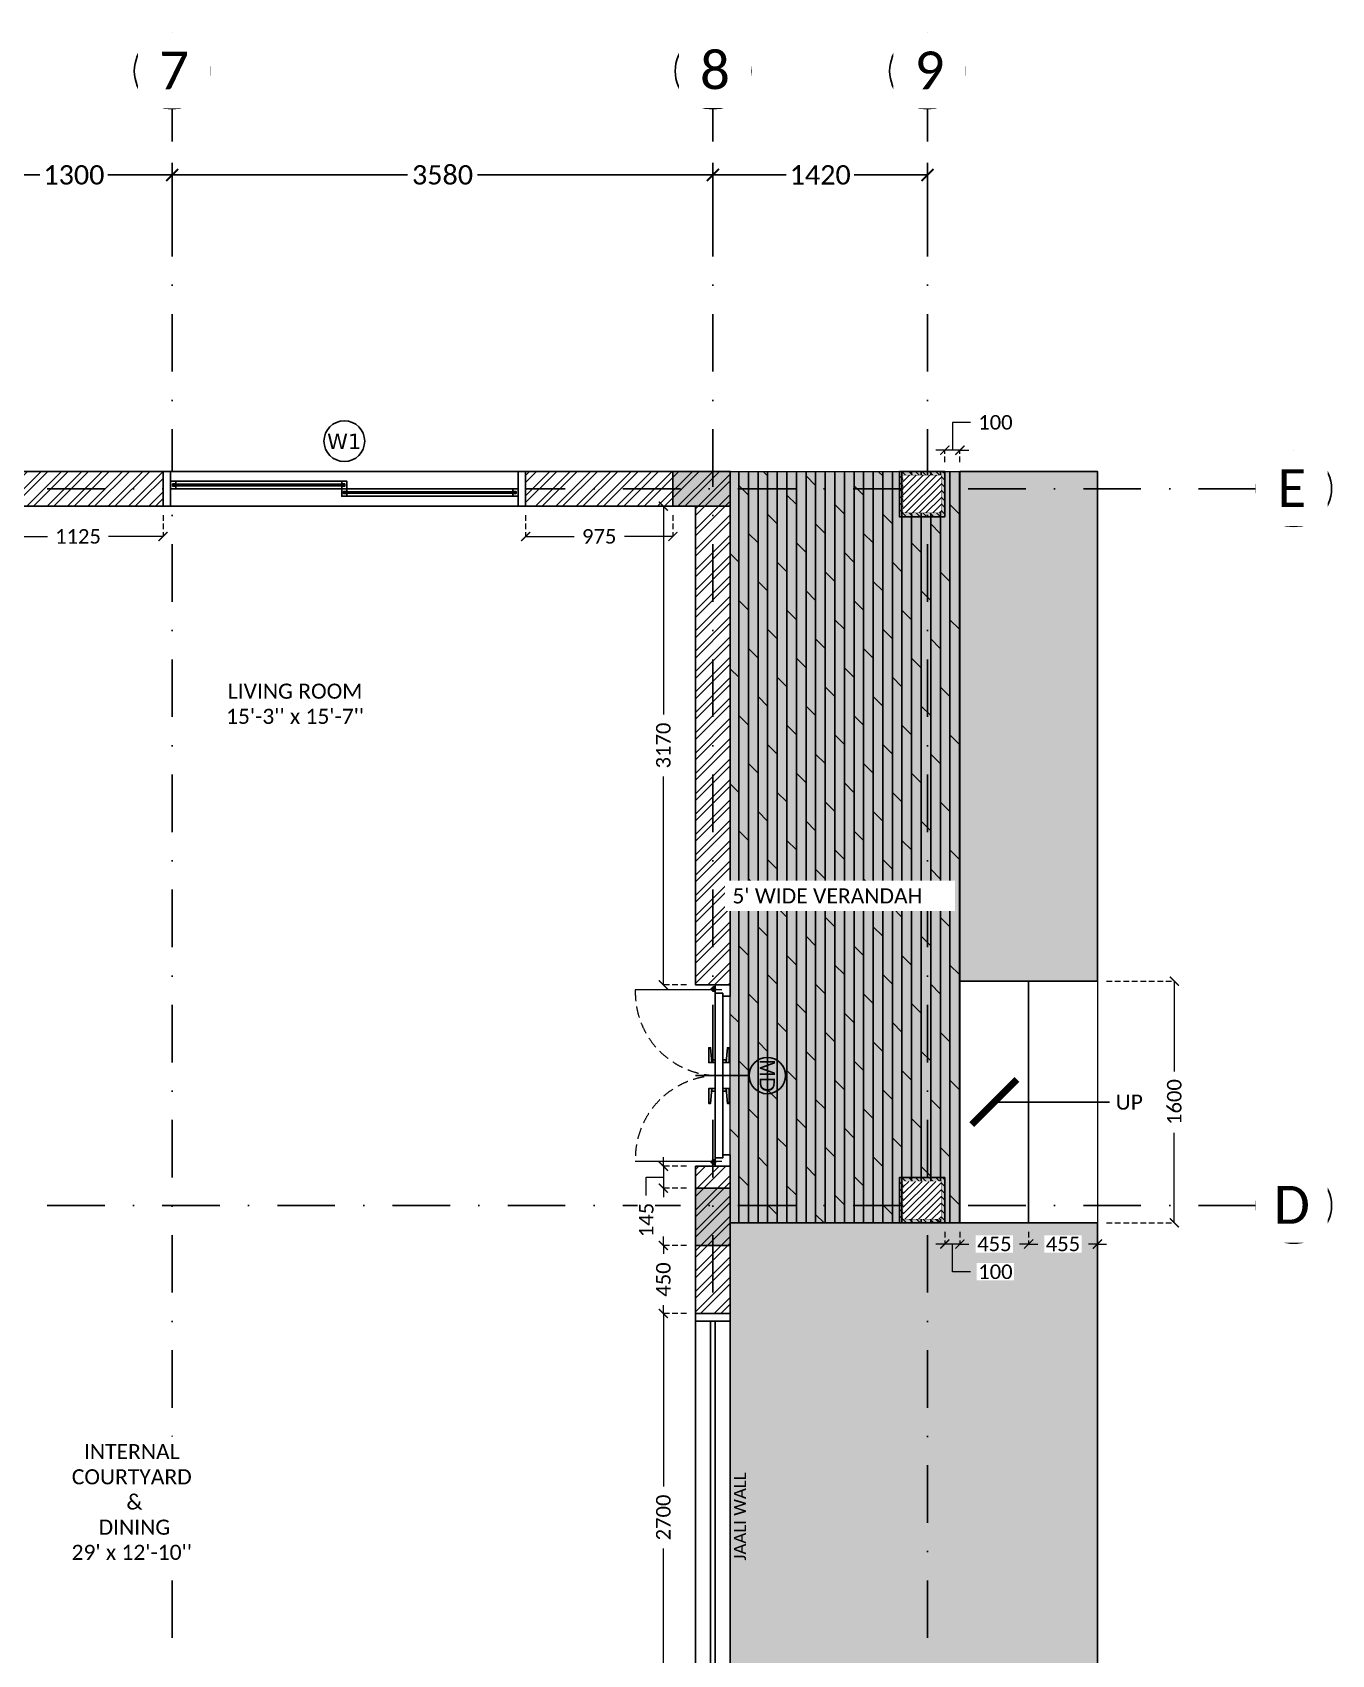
# Model space of a CAD drawing. Header units: millimetres. Extents: x -15000 to 28550, y -17045 to 28620.
# Drawn here: x 7501 to 16100, y 5787 to 16525 of the extents above; entities that cross this region are included whole.
import ezdxf
from ezdxf.enums import TextEntityAlignment as Align

# ---------------------------------------------------------------- set-up
doc = ezdxf.new("R2010")
doc.units = ezdxf.units.MM
doc.header["$LTSCALE"] = 150
for name, pattern in [('3BHK-W(SB)$0$HIDDEN', [0.375, 0.25, -0.125]), ('DASHDOTX2', [50.8, 25.4, -12.7, 0, -12.7]), ('DASHED', [0.75, 0.5, -0.25])]:
    doc.linetypes.add(name, pattern=pattern)
for name, color, linetype in [('ad-Arrow', 32, 'Continuous'), ('ad-Column', 3, 'Continuous'), ('ad-Column Hatch', 125, 'Continuous'), ('ad-Door', 11, 'Continuous'), ('ad-Elevation 10', 8, 'Continuous'), ('ad-Grid', 8, 'DASHDOTX2'), ('ad-MS Columns', 1, 'Continuous'), ('ad-RCC', 3, 'Continuous'), ('ad-RCC Hatch', 125, 'Continuous'), ('ad-Text main', 7, 'Continuous'), ('ad-Text Main_Door&window Label', 7, 'Continuous'), ('ad-Wall', 240, 'Continuous'), ('ad-Wall hatch', 8, 'Continuous')]:
    doc.layers.add(name, color=color, linetype=linetype)
doc.layers.add('ad-Dimension', color=5, linetype='Continuous', lineweight=0, true_color=0x0000ff)
doc.layers.add('ad-Glass Sectionline', color=140, linetype='Continuous', true_color=0x00bfff)
doc.layers.add('ad-Verandah', color=7, linetype='Continuous', true_color=0xa57c52)
doc.styles.add('6 U T S R N_Corridor-Basement$0$Standard', font='arial.ttf')
doc.styles.add('6 U T S R N_Typical Floor Plan$0$3BHK-E(NB)$0$grid_text', font='verdana.ttf', dxfattribs={"width": 0.9})
doc.styles.add('New Text Style', font='arial.ttf', dxfattribs={"height": 100})
doc.styles.get("Standard").update_dxf_attribs({"font": 'calibril.ttf'})
doc.dimstyles.new('$ZCDB_AUDIT_GENERATED_5D79', dxfattribs={"dimscale": 50, "dimtxt": 2.4, "dimasz": 1, "dimexe": 5, "dimexo": 100, "dimgap": 1, "dimtad": 0, "dimdec": 0, "dimdsep": 46, "dimtxsty": 'Standard', "dimblk": 'ARCHTICK', "dimcen": 0.025, "dimse1": 1, "dimse2": 1, "dimclrd": 256, "dimclre": 256, "dimclrt": 256, "dimazin": 2, "dimtfac": 1, "dimtdec": 0, "dimtix": 1, "dimtmove": 2, "dimatfit": 3, "dimldrblk": 'ARCHTICK', "dimfxl": 1, "dimtolj": 1, "dimtzin": 0, "dimarcsym": 0})
doc.dimstyles.new('A-75-DIM-INT (Framing)', dxfattribs={"dimscale": 100, "dimtxt": 0.8, "dimasz": 0.5, "dimexe": 0, "dimexo": 0.5, "dimgap": 0.5, "dimtad": 0, "dimdec": 0, "dimdsep": 46, "dimtxsty": 'Standard', "dimblk": 'ARCHTICK', "dimcen": 0.025, "dimclrd": 256, "dimclre": 256, "dimclrt": 256, "dimazin": 2, "dimtfac": 1, "dimtdec": 0, "dimtmove": 1, "dimatfit": 0, "dimldrblk": 'ARCHTICK', "dimfxl": 1, "dimtfill": 1, "dimtolj": 1, "dimtzin": 0, "dimarcsym": 0})

# ---------------------------------------------------------------- blocks, each defined once
blk = doc.blocks.new('_ArchTick')
at = {"color": 0, "linetype": 'ByBlock', "const_width": 0.15}
blk.add_lwpolyline([(-0.5, -0.5), (0.5, 0.5)], dxfattribs=at)
blk = doc.blocks.new('*D116')
at = {"layer": 'ad-Dimension', "lineweight": -2}
for p, q in [((7125, 15282), (7125, 15662)), ((7125, 15582), (7550, 15582)), ((8425, 15582), (8000, 15582)), ((8425, 15282), (8425, 15662))]:
    blk.add_line(p, q, dxfattribs=at)
at = {"layer": 'Defpoints', "color": 0}
for p in [(8425, 15582), (7125, 15202), (8425, 15202)]:
    blk.add_point(p, dxfattribs=at)
at = {"layer": 'ad-Dimension', "lineweight": -2, "xscale": 80, "yscale": 80, "zscale": 80, "rotation": 180}
blk.add_blockref('_ArchTick', (7125, 15582), dxfattribs=at)
at = {"layer": 'ad-Dimension', "lineweight": -2, "xscale": 80, "yscale": 80, "zscale": 80}
blk.add_blockref('_ArchTick', (8425, 15582), dxfattribs=at)
at = {"layer": 'ad-Dimension', "insert": (7775, 15582), "char_height": 128, "attachment_point": 5, "bg_fill": 3, "box_fill_scale": 1.1, "bg_fill_color": 257, "bg_fill_transparency": 0}
blk.add_mtext('\\A1;1300', dxfattribs=at)
blk = doc.blocks.new('*D117')
at = {"layer": 'ad-Dimension', "lineweight": -2}
for p, q in [((8425, 15282), (8425, 15662)), ((8425, 15582), (9984, 15582)), ((12005, 15582), (10446, 15582)), ((12005, 15282), (12005, 15662))]:
    blk.add_line(p, q, dxfattribs=at)
at = {"layer": 'Defpoints', "color": 0}
for p in [(12005, 15582), (8425, 15202), (12005, 15202)]:
    blk.add_point(p, dxfattribs=at)
at = {"layer": 'ad-Dimension', "lineweight": -2, "xscale": 80, "yscale": 80, "zscale": 80, "rotation": 180}
blk.add_blockref('_ArchTick', (8425, 15582), dxfattribs=at)
at = {"layer": 'ad-Dimension', "lineweight": -2, "xscale": 80, "yscale": 80, "zscale": 80}
blk.add_blockref('_ArchTick', (12005, 15582), dxfattribs=at)
at = {"layer": 'ad-Dimension', "insert": (10215, 15582), "char_height": 128, "attachment_point": 5, "bg_fill": 3, "box_fill_scale": 1.1, "bg_fill_color": 257, "bg_fill_transparency": 0}
blk.add_mtext('\\A1;3580', dxfattribs=at)
blk = doc.blocks.new('*D118')
at = {"layer": 'ad-Dimension', "lineweight": -2}
for p, q in [((12005, 15282), (12005, 15662)), ((12005, 15582), (12490, 15582)), ((13425, 15582), (12940, 15582)), ((13425, 15282), (13425, 15662))]:
    blk.add_line(p, q, dxfattribs=at)
at = {"layer": 'Defpoints', "color": 0}
for p in [(13425, 15582), (12005, 15202), (13425, 15202)]:
    blk.add_point(p, dxfattribs=at)
at = {"layer": 'ad-Dimension', "lineweight": -2, "xscale": 80, "yscale": 80, "zscale": 80, "rotation": 180}
blk.add_blockref('_ArchTick', (12005, 15582), dxfattribs=at)
at = {"layer": 'ad-Dimension', "lineweight": -2, "xscale": 80, "yscale": 80, "zscale": 80}
blk.add_blockref('_ArchTick', (13425, 15582), dxfattribs=at)
at = {"layer": 'ad-Dimension', "insert": (12715, 15582), "char_height": 128, "attachment_point": 5, "bg_fill": 3, "box_fill_scale": 1.1, "bg_fill_color": 257, "bg_fill_transparency": 0}
blk.add_mtext('\\A1;1420', dxfattribs=at)
blk = doc.blocks.new('A$C42b14ea2')
at = {"layer": 'ad-RCC Hatch', "transparency": 33554687}
h = blk.add_hatch(dxfattribs=at)
h.set_pattern_fill('ANSI31', color=256, scale=10)
h.set_pattern_definition([(45, (13250, 8645), (-22.45064, 22.45064), [])])
h.paths.add_polyline_path([(0, 0), (300, 0), (300, 300), (0, 300)])
at = {"layer": 'ad-RCC'}
blk.add_lwpolyline([(0, 0), (300, 0), (300, 300), (0, 300)], close=True, dxfattribs=at)
blk = doc.blocks.new('zw$6AA0')
at = {"layer": 'ad-Column Hatch', "transparency": 33554687}
h = blk.add_hatch(color=256, dxfattribs=at)
h.dxf.hatch_style = 1
h.paths.add_polyline_path([(0, -230), (380, -230), (380, 0), (0, 0)])
at = {"layer": 'ad-Column'}
blk.add_lwpolyline([(0, -230), (380, -230), (380, 0), (0, 0)], close=True, dxfattribs=at)
blk = doc.blocks.new('1625E_Columns')
at = {"layer": 'ad-Column', "xscale": -1}
for p, rotation in [((12120, 13620), 359.9999999999997), ((11890, 8875), 90)]:
    blk.add_blockref('zw$6AA0', p, dxfattribs=dict(at, rotation=rotation))
at = {"layer": 'ad-RCC', "xscale": -1, "rotation": 180}
blk.add_blockref('A$C42b14ea2', (13240, 13620), dxfattribs=at)
at = {"layer": 'ad-RCC', "xscale": -1}
blk.add_blockref('A$C42b14ea2', (13540, 8645), dxfattribs=at)
blk = doc.blocks.new('zw$B0BD')
blk.add_wipeout([(0, 0), (250, 0), (250, -250), (0, -250)])
at = {"layer": 'ad-MS Columns'}
h = blk.add_hatch(dxfattribs=at)
h.set_pattern_fill('ANSI31', color=256, scale=10)
h.set_pattern_definition([(45, (4e-12, -250), (-22.4506, 22.4506), [])])
h.paths.add_polyline_path([(0, 0), (250, 0), (250, -250), (0, -250)])
at = {"layer": 'ad-MS Columns', "const_width": 1}
blk.add_lwpolyline([(0, 0), (250, 0), (250, -250), (0, -250)], close=True, dxfattribs=at)
blk = doc.blocks.new('zw$BD87')
at = {"layer": 'ad-MS Columns'}
for p in [(1145, 13595), (1145, 8920)]:
    blk.add_blockref('zw$B0BD', p, dxfattribs=at)
blk = doc.blocks.new('zw$7F57')
at = {"layer": 'ad-Text main', "insert": (294, 7), "char_height": 80, "width": 631.6, "attachment_point": 5, "rotation": 90}
blk.add_mtext('JAALI WALL', dxfattribs=at)
blk.add_wipeout([(230, 1350), (230, -1350), (0, -1350), (0, 1350)]).dxf.layer = 'ad-Elevation 10'
at = {"layer": 'ad-Elevation 10'}
for points in [[(0, 1300), (230, 1300), (230, 1350), (0, 1350)], [(0, -1300), (0, -1350), (230, -1350), (230, -1300)]]:
    blk.add_lwpolyline(points, close=True, dxfattribs=at)
for points in [[(0, -1350), (0, 1350)], [(100, 1300), (100, -1300)], [(130, 1300), (130, -1300)], [(230, -1350), (230, 1350)]]:
    blk.add_lwpolyline(points, dxfattribs=at)
blk = doc.blocks.new('$ZCDB_AUDIT_GENERATED_C77D')
blk.add_wipeout([(0, 230), (2400, 230), (2400, 0), (0, 0)]).dxf.layer = 'ad-Elevation 10'
at = {"layer": 'ad-Elevation 10'}
for points in [[(2400, 230), (0, 230)], [(2400, 0), (0, 0)]]:
    blk.add_lwpolyline(points, dxfattribs=at)
for points in [[(50, 0), (50, 230), (0, 230), (0, 0)], [(2350, 0), (2400, 0), (2400, 230), (2350, 230)], [(85, 83), (85, 65), (50, 65), (50, 115), (85, 115), (85, 97), (63, 97), (63, 83)], [(1217.5, 133), (1217.5, 115), (1182.5, 115), (1182.5, 165), (1217.5, 165), (1217.5, 147), (1195.5, 147), (1195.5, 133)], [(1182.5, 83), (1182.5, 65), (1217.5, 65), (1217.5, 115), (1182.5, 115), (1182.5, 97), (1204.5, 97), (1204.5, 83)], [(2315, 133), (2315, 115), (2350, 115), (2350, 165), (2315, 165), (2315, 147), (2337, 147), (2337, 133)]]:
    blk.add_lwpolyline(points, close=True, dxfattribs=at)
at = {"layer": 'ad-Glass Sectionline'}
for points in [[(1182.5, 115), (85, 115)], [(1217.5, 165), (2315, 165)], [(1217.5, 115), (2315, 115)], [(1182.5, 65), (85, 65)]]:
    blk.add_lwpolyline(points, dxfattribs=at)
for points in [[(1200, 145), (2335, 145), (2335, 135), (1200, 135)], [(1200, 95), (65, 95), (65, 85), (1200, 85)]]:
    blk.add_lwpolyline(points, close=True, dxfattribs=at)
blk = doc.blocks.new('*U61')
blk.add_blockref('$ZCDB_AUDIT_GENERATED_C77D', (0, 0))
blk = doc.blocks.new('*U74')
for p, q in [((28, -131), (28, -94)), ((496, -27), (496, -50)), ((496, -123), (496, -100)), ((704, -27), (704, -50)), ((704, -123), (704, -100)), ((1172, -131), (1172, -94)), ((9, -112), (46, -112)), ((1191, -112), (1154, -112))]:
    blk.add_line(p, q)
at = {"color": 8, "lineweight": 0}
for p, q in [((32, -57), (32, -629)), ((1168, -57), (1168, -629))]:
    blk.add_line(p, q, dxfattribs=at)
for points in [[(55, -100), (0, -100), (0, 0), (75, 0), (75, -50), (55, -50)], [(1145, -100), (1200, -100), (1200, 0), (1125, 0), (1125, -50), (1145, -50)], [(55, -100), (600, -100), (600, -50), (55, -50)], [(1145, -100), (600, -100), (600, -50), (1145, -50)]]:
    blk.add_lwpolyline(points, close=True)
for points in [[(514, -50), (514, -7), (416, -7), (416, -19), (514, -28)], [(514, -100), (514, -143), (416, -143), (416, -131), (514, -122)], [(686, -50), (686, -7), (784, -7), (784, -19), (686, -28)], [(686, -100), (686, -143), (784, -143), (784, -131), (686, -122)]]:
    blk.add_lwpolyline(points)
for centre in [(28, -112), (1172, -112)]:
    blk.add_circle(centre, 12.3)
at = {"color": 8, "linetype": 'DASHED', "lineweight": 0}
for centre, start, end in [((49, -78), 268.1881, 1.8119), ((1151, -78), 178.1881, 271.8119)]:
    blk.add_arc(centre, 551, start, end, dxfattribs=at)
at = {"layer": 'ad-Text Main_Door&window Label'}
blk.add_line((600, 125), (600, -230), dxfattribs=at)
blk.add_circle((600, 245), 120, dxfattribs=at)
at = {"layer": 'ad-Text Main_Door&window Label', "style": 'New Text Style'}
blk.add_attdef('D1', text='', height=100, dxfattribs=at).set_placement((600, 245), align=Align.MIDDLE_CENTER)
blk = doc.blocks.new('zw$42B5')
at = {"layer": 'ad-Wall hatch', "transparency": 33554610}
h = blk.add_hatch(dxfattribs=at)
h.set_pattern_fill('ANSI32', color=256, scale=10)
h.paths.add_polyline_path([(8310, 4745), (8540, 4745), (8540, 230), (9240, 230), (9240, 0), (0, 0), (0, 4745), (2830, 4745), (2830, 8645), (0, 8645), (0, 13620), (12120, 13620), (12120, 10220), (11890, 10220), (11890, 13390), (7240, 13390), (7240, 8645), (7010, 8645), (7010, 13390), (230, 13390), (230, 8875), (3345, 8875), (3345, 8645), (3060, 8645), (3060, 4745), (3345, 4745), (3345, 4515), (230, 4515), (230, 230), (8310, 230)])
h = blk.add_hatch(dxfattribs=at)
h.set_pattern_fill('ANSI32', color=256, scale=10)
h.set_pattern_definition([(45, (411299.33, 102900.03), (-67.35192, 67.35192), []), (45, (411344.235, 102900.03), (-67.35192, 67.35192), [])])
h.paths.add_polyline_path([(12120, 0), (12120, 9020), (11890, 9020), (11890, 230), (10090, 230), (10090, 0)])
at = {"layer": 'ad-Door', "ltscale": 5, "rotation": 270}
blk.add_blockref('*U74', (12120, 10220), dxfattribs=at).add_auto_attribs({'D1': 'MD'})
at = {"xscale": -1}
blk.add_blockref('*U61', (10765, 13390), dxfattribs=at)
blk.add_blockref('zw$7F57', (11890, 6695))
at = {"layer": 'ad-Wall'}
blk.add_lwpolyline([(2830, 4745), (2830, 8645), (0, 8645), (0, 13620), (12120, 13620), (12120, 10220), (11890, 10220), (11890, 13390), (7240, 13390), (7240, 8645), (7010, 8645), (7010, 13390), (230, 13390), (230, 8875), (3345, 8875), (3345, 8645), (3060, 8645), (3060, 4745)], dxfattribs=at)
blk.add_lwpolyline([(12120, 0), (12120, 9020), (11890, 9020), (11890, 230), (10090, 230), (10090, 0)], close=True, dxfattribs=at)
blk = doc.blocks.new('6 U T S R N_Typical Floor Plan$0$ad_Window Tag')
blk.add_circle((0, 0), 150)
at = {"style": '6 U T S R N_Typical Floor Plan$0$3BHK-E(NB)$0$grid_text', "width": 0.9}
blk.add_attdef('D1', text='', height=125, dxfattribs=at).set_placement((0, 0), align=Align.MIDDLE_CENTER)
blk = doc.blocks.new('zw$3849')
at = {"layer": 'ad-Text Main_Door&window Label'}
ref = blk.add_blockref('6 U T S R N_Typical Floor Plan$0$ad_Window Tag', (9565, 13820), dxfattribs=dict(at, xscale=-0.9, yscale=0.9, zscale=0.9))
ref.add_attrib('D1', 'W1', dxfattribs={"height": 101.2, "rotation": 1800, "style": '6 U T S R N_Typical Floor Plan$0$3BHK-E(NB)$0$grid_text'}).set_placement((9564, 13818), align=Align.MIDDLE_CENTER)
at = {"layer": 'ad-Text main', "char_height": 100, "attachment_point": 5, "bg_fill": 2}
for s, insert, width in [("LIVING ROOM\\P15'-3'' x 15'-7''", (9239, 12081), 1424.19), ("\\pxqj;5' WIDE VERANDAH", (12846, 10809), 1424.19), ("INTERNAL ^JCOURTYARD^J &^J DINING\\P29' x 12'-10''", (8158, 6797), 968.49)]:
    blk.add_mtext(s, dxfattribs=dict(at, insert=insert, width=width))
blk = doc.blocks.new('*D210')
at = {"layer": 'ad-Dimension', "lineweight": -2}
for p, q in [((11677, -4600), (11677, -4540)), ((11677, -4600), (11677, -4745)), ((11564, -4793), (11564, -4673)), ((11564, -4673), (11677, -4673)), ((11677, -4745), (11677, -4805))]:
    blk.add_line(p, q, dxfattribs=at)
at = {"layer": 'ad-Dimension', "linetype": '3BHK-W(SB)$0$HIDDEN', "lineweight": -2}
for p, q in [((11830, -4600), (11677, -4600)), ((11830, -4745), (11677, -4745))]:
    blk.add_line(p, q, dxfattribs=at)
at = {"layer": 'Defpoints', "color": 0}
for p in [(11890, -4600), (11677, -4745), (11890, -4745)]:
    blk.add_point(p, dxfattribs=at)
at = {"layer": 'ad-Dimension', "lineweight": -2, "xscale": 60, "yscale": 60, "zscale": 60}
for p, rotation in [((11677, -4600), 270), ((11677, -4745), 90)]:
    blk.add_blockref('_ArchTick', p, dxfattribs=dict(at, rotation=rotation))
at = {"layer": 'ad-Dimension', "insert": (11564, -4956), "char_height": 96, "attachment_point": 5, "rotation": 90, "bg_fill": 3, "box_fill_scale": 1.1, "bg_fill_color": 257, "bg_fill_transparency": 0}
blk.add_mtext('\\A1;145', dxfattribs=at)
blk = doc.blocks.new('*D211')
at = {"layer": 'ad-Dimension', "linetype": '3BHK-W(SB)$0$HIDDEN', "lineweight": -2}
for p, q in [((11830, -230), (11677, -230)), ((11830, -3400), (11677, -3400))]:
    blk.add_line(p, q, dxfattribs=at)
at = {"layer": 'ad-Dimension', "lineweight": -2}
for p, q in [((11677, -230), (11677, -1609)), ((11677, -3400), (11677, -2021))]:
    blk.add_line(p, q, dxfattribs=at)
at = {"layer": 'Defpoints', "color": 0}
for p in [(11677, -230), (11890, -230), (11890, -3400)]:
    blk.add_point(p, dxfattribs=at)
at = {"layer": 'ad-Dimension', "lineweight": -2, "xscale": 60, "yscale": 60, "zscale": 60}
for p, rotation in [((11677, -230), 90), ((11677, -3400), 270)]:
    blk.add_blockref('_ArchTick', p, dxfattribs=dict(at, rotation=rotation))
at = {"layer": 'ad-Dimension', "insert": (11677, -1815), "char_height": 96, "attachment_point": 5, "rotation": 90, "bg_fill": 3, "box_fill_scale": 1.1, "bg_fill_color": 257, "bg_fill_transparency": 0}
blk.add_mtext('\\A1;3170', dxfattribs=at)
blk = doc.blocks.new('*D214')
at = {"layer": 'ad-Dimension', "linetype": '3BHK-W(SB)$0$HIDDEN', "lineweight": -2}
for p, q in [((7240, -290), (7240, -431)), ((8365, -290), (8365, -431))]:
    blk.add_line(p, q, dxfattribs=at)
at = {"layer": 'ad-Dimension', "lineweight": -2}
for p, q in [((7240, -431), (7601, -431)), ((8365, -431), (8004, -431))]:
    blk.add_line(p, q, dxfattribs=at)
at = {"layer": 'Defpoints', "color": 0}
for p in [(7240, -230), (8365, -230), (8365, -431)]:
    blk.add_point(p, dxfattribs=at)
at = {"layer": 'ad-Dimension', "lineweight": -2, "xscale": 60, "yscale": 60, "zscale": 60, "rotation": 180}
blk.add_blockref('_ArchTick', (7240, -431), dxfattribs=at)
at = {"layer": 'ad-Dimension', "lineweight": -2, "xscale": 60, "yscale": 60, "zscale": 60}
blk.add_blockref('_ArchTick', (8365, -431), dxfattribs=at)
at = {"layer": 'ad-Dimension', "insert": (7802, -431), "char_height": 96, "attachment_point": 5, "bg_fill": 3, "box_fill_scale": 1.1, "bg_fill_color": 257, "bg_fill_transparency": 0}
blk.add_mtext('\\A1;1125', dxfattribs=at)
blk = doc.blocks.new('*D215')
at = {"layer": 'ad-Dimension', "linetype": '3BHK-W(SB)$0$HIDDEN', "lineweight": -2}
for p, q in [((10765, -290), (10765, -431)), ((11740, -290), (11740, -431))]:
    blk.add_line(p, q, dxfattribs=at)
at = {"layer": 'ad-Dimension', "lineweight": -2}
for p, q in [((10765, -431), (11086, -431)), ((11740, -431), (11419, -431))]:
    blk.add_line(p, q, dxfattribs=at)
at = {"layer": 'Defpoints', "color": 0}
for p in [(10765, -230), (11740, -230), (10765, -431)]:
    blk.add_point(p, dxfattribs=at)
at = {"layer": 'ad-Dimension', "lineweight": -2, "xscale": 60, "yscale": 60, "zscale": 60, "rotation": 180}
blk.add_blockref('_ArchTick', (10765, -431), dxfattribs=at)
at = {"layer": 'ad-Dimension', "lineweight": -2, "xscale": 60, "yscale": 60, "zscale": 60}
blk.add_blockref('_ArchTick', (11740, -431), dxfattribs=at)
at = {"layer": 'ad-Dimension', "insert": (11252, -431), "char_height": 96, "attachment_point": 5, "bg_fill": 3, "box_fill_scale": 1.1, "bg_fill_color": 257, "bg_fill_transparency": 0}
blk.add_mtext('\\A1;975', dxfattribs=at)
blk = doc.blocks.new('*D216')
at = {"layer": 'ad-Dimension', "lineweight": -2}
for p, q in [((11677, -5125), (11677, -5065)), ((11677, -5125), (11677, -5180)), ((11677, -5575), (11677, -5520)), ((11677, -5575), (11677, -5635))]:
    blk.add_line(p, q, dxfattribs=at)
at = {"layer": 'ad-Dimension', "linetype": '3BHK-W(SB)$0$HIDDEN', "lineweight": -2}
for p, q in [((11830, -5125), (11677, -5125)), ((11830, -5575), (11677, -5575))]:
    blk.add_line(p, q, dxfattribs=at)
at = {"layer": 'Defpoints', "color": 0}
for p in [(11890, -5125), (11677, -5575), (11890, -5575)]:
    blk.add_point(p, dxfattribs=at)
at = {"layer": 'ad-Dimension', "lineweight": -2, "xscale": 60, "yscale": 60, "zscale": 60}
for p, rotation in [((11677, -5125), 270), ((11677, -5575), 90)]:
    blk.add_blockref('_ArchTick', p, dxfattribs=dict(at, rotation=rotation))
at = {"layer": 'ad-Dimension', "insert": (11677, -5350), "char_height": 96, "attachment_point": 5, "rotation": 90, "bg_fill": 3, "box_fill_scale": 1.1, "bg_fill_color": 257, "bg_fill_transparency": 0}
blk.add_mtext('\\A1;450', dxfattribs=at)
blk = doc.blocks.new('*D217')
at = {"layer": 'ad-Dimension', "linetype": '3BHK-W(SB)$0$HIDDEN', "lineweight": -2}
for p, q in [((11830, -5575), (11677, -5575)), ((11830, -8275), (11677, -8275))]:
    blk.add_line(p, q, dxfattribs=at)
at = {"layer": 'ad-Dimension', "lineweight": -2}
for p, q in [((11677, -5575), (11677, -6719)), ((11677, -8275), (11677, -7131))]:
    blk.add_line(p, q, dxfattribs=at)
at = {"layer": 'Defpoints', "color": 0}
for p in [(11890, -5575), (11677, -8275), (11890, -8275)]:
    blk.add_point(p, dxfattribs=at)
at = {"layer": 'ad-Dimension', "lineweight": -2, "xscale": 60, "yscale": 60, "zscale": 60}
for p, rotation in [((11677, -5575), 90), ((11677, -8275), 270)]:
    blk.add_blockref('_ArchTick', p, dxfattribs=dict(at, rotation=rotation))
at = {"layer": 'ad-Dimension', "insert": (11677, -6925), "char_height": 96, "attachment_point": 5, "rotation": 90, "bg_fill": 3, "box_fill_scale": 1.1, "bg_fill_color": 257, "bg_fill_transparency": 0}
blk.add_mtext('\\A1;2700', dxfattribs=at)
blk = doc.blocks.new('*D249')
at = {"layer": 'ad-Dimension', "lineweight": -2}
for p, q in [((13710, 324), (13590, 324)), ((13590, 324), (13590, 140)), ((13540, 140), (13480, 140)), ((13640, 140), (13540, 140)), ((13640, 140), (13700, 140))]:
    blk.add_line(p, q, dxfattribs=at)
at = {"layer": 'ad-Dimension', "linetype": '3BHK-W(SB)$0$HIDDEN', "lineweight": -2}
for p, q in [((13540, 60), (13540, 140)), ((13640, 60), (13640, 140))]:
    blk.add_line(p, q, dxfattribs=at)
at = {"layer": 'Defpoints', "color": 0}
for p in [(13540, 140), (13540, 0), (13640, 0)]:
    blk.add_point(p, dxfattribs=at)
at = {"layer": 'ad-Dimension', "lineweight": -2, "xscale": 60, "yscale": 60, "zscale": 60}
blk.add_blockref('_ArchTick', (13540, 140), dxfattribs=at)
at = {"layer": 'ad-Dimension', "lineweight": -2, "xscale": 60, "yscale": 60, "zscale": 60, "rotation": 180}
blk.add_blockref('_ArchTick', (13640, 140), dxfattribs=at)
at = {"layer": 'ad-Dimension', "insert": (13875, 324), "char_height": 96, "attachment_point": 5, "bg_fill": 3, "box_fill_scale": 1.1, "bg_fill_color": 257, "bg_fill_transparency": 0}
blk.add_mtext('\\A1;100', dxfattribs=at)
blk = doc.blocks.new('*D250')
at = {"layer": 'ad-Dimension', "linetype": '3BHK-W(SB)$0$HIDDEN', "lineweight": -2}
for p, q in [((13640, -5035), (13640, -5115)), ((14095, -5035), (14095, -5115))]:
    blk.add_line(p, q, dxfattribs=at)
at = {"layer": 'ad-Dimension', "lineweight": -2}
for p, q in [((13640, -5115), (13580, -5115)), ((13640, -5115), (13700, -5115)), ((14095, -5115), (14036, -5115)), ((14095, -5115), (14155, -5115))]:
    blk.add_line(p, q, dxfattribs=at)
at = {"layer": 'Defpoints', "color": 0}
for p in [(13640, -4975), (14095, -4975), (14095, -5115)]:
    blk.add_point(p, dxfattribs=at)
at = {"layer": 'ad-Dimension', "lineweight": -2, "xscale": 60, "yscale": 60, "zscale": 60}
blk.add_blockref('_ArchTick', (13640, -5115), dxfattribs=at)
at = {"layer": 'ad-Dimension', "lineweight": -2, "xscale": 60, "yscale": 60, "zscale": 60, "rotation": 180}
blk.add_blockref('_ArchTick', (14095, -5115), dxfattribs=at)
at = {"layer": 'ad-Dimension', "insert": (13868, -5115), "char_height": 96, "attachment_point": 5, "bg_fill": 3, "box_fill_scale": 1.1, "bg_fill_color": 257, "bg_fill_transparency": 0}
blk.add_mtext('\\A1;455', dxfattribs=at)
blk = doc.blocks.new('*D251')
at = {"layer": 'ad-Dimension', "linetype": '3BHK-W(SB)$0$HIDDEN', "lineweight": -2}
for p, q in [((14095, -5035), (14095, -5115)), ((14550, -5035), (14550, -5115))]:
    blk.add_line(p, q, dxfattribs=at)
at = {"layer": 'ad-Dimension', "lineweight": -2}
for p, q in [((14095, -5115), (14035, -5115)), ((14095, -5115), (14154, -5115)), ((14550, -5115), (14490, -5115)), ((14550, -5115), (14610, -5115))]:
    blk.add_line(p, q, dxfattribs=at)
at = {"layer": 'Defpoints', "color": 0}
for p in [(14095, -4975), (14550, -4975), (14550, -5115)]:
    blk.add_point(p, dxfattribs=at)
at = {"layer": 'ad-Dimension', "lineweight": -2, "xscale": 60, "yscale": 60, "zscale": 60}
blk.add_blockref('_ArchTick', (14095, -5115), dxfattribs=at)
at = {"layer": 'ad-Dimension', "lineweight": -2, "xscale": 60, "yscale": 60, "zscale": 60, "rotation": 180}
blk.add_blockref('_ArchTick', (14550, -5115), dxfattribs=at)
at = {"layer": 'ad-Dimension', "insert": (14322, -5115), "char_height": 96, "attachment_point": 5, "bg_fill": 3, "box_fill_scale": 1.1, "bg_fill_color": 257, "bg_fill_transparency": 0}
blk.add_mtext('\\A1;455', dxfattribs=at)
blk = doc.blocks.new('*D252')
at = {"layer": 'ad-Dimension', "linetype": '3BHK-W(SB)$0$HIDDEN', "lineweight": -2}
for p, q in [((14610, -3375), (15059, -3375)), ((14610, -4975), (15059, -4975))]:
    blk.add_line(p, q, dxfattribs=at)
at = {"layer": 'ad-Dimension', "lineweight": -2}
for p, q in [((15059, -3375), (15059, -3972)), ((15059, -4975), (15059, -4378))]:
    blk.add_line(p, q, dxfattribs=at)
at = {"layer": 'Defpoints', "color": 0}
for p in [(14550, -3375), (15059, -3375), (14550, -4975)]:
    blk.add_point(p, dxfattribs=at)
at = {"layer": 'ad-Dimension', "lineweight": -2, "xscale": 60, "yscale": 60, "zscale": 60}
for p, rotation in [((15059, -3375), 90), ((15059, -4975), 270)]:
    blk.add_blockref('_ArchTick', p, dxfattribs=dict(at, rotation=rotation))
at = {"layer": 'ad-Dimension', "insert": (15059, -4175), "char_height": 96, "attachment_point": 5, "rotation": 90, "bg_fill": 3, "box_fill_scale": 1.1, "bg_fill_color": 257, "bg_fill_transparency": 0}
blk.add_mtext('\\A1;1600', dxfattribs=at)
blk = doc.blocks.new('*D267')
at = {"layer": 'ad-Dimension', "linetype": '3BHK-W(SB)$0$HIDDEN', "lineweight": -2}
for p, q in [((13540, -5035), (13540, -5115)), ((13640, -5035), (13640, -5115))]:
    blk.add_line(p, q, dxfattribs=at)
at = {"layer": 'ad-Dimension', "lineweight": -2}
for p, q in [((13540, -5115), (13480, -5115)), ((13640, -5115), (13540, -5115)), ((13590, -5299), (13590, -5115)), ((13640, -5115), (13700, -5115)), ((13710, -5299), (13590, -5299))]:
    blk.add_line(p, q, dxfattribs=at)
at = {"layer": 'Defpoints', "color": 0}
for p in [(13540, -4975), (13640, -4975), (13540, -5115)]:
    blk.add_point(p, dxfattribs=at)
at = {"layer": 'ad-Dimension', "lineweight": -2, "xscale": 60, "yscale": 60, "zscale": 60}
blk.add_blockref('_ArchTick', (13540, -5115), dxfattribs=at)
at = {"layer": 'ad-Dimension', "lineweight": -2, "xscale": 60, "yscale": 60, "zscale": 60, "rotation": 180}
blk.add_blockref('_ArchTick', (13640, -5115), dxfattribs=at)
at = {"layer": 'ad-Dimension', "insert": (13875, -5299), "char_height": 96, "attachment_point": 5, "bg_fill": 3, "box_fill_scale": 1.1, "bg_fill_color": 257, "bg_fill_transparency": 0}
blk.add_mtext('\\A1;100', dxfattribs=at)
blk = doc.blocks.new('1625E_Grid')
at = {"layer": 'ad-Grid', "ltscale": 0.1}
for points in [[(8425, -4010), (8425, 16020)], [(12005, -4010), (12005, 16020)], [(13424.9, -4010), (13424.9, 16020)], [(15600, 13505), (-1800, 13505)], [(15600, 8760), (-1800, 8760)]]:
    blk.add_lwpolyline(points, dxfattribs=at)
at = {"layer": 'ad-Grid', "color": 7, "linetype": 'ByBlock'}
for centre in [(8425, 16270), (12005, 16270), (13424.9, 16270), (15850, 13505), (15850, 8760)]:
    blk.add_circle(centre, 250, dxfattribs=at)
at = {"layer": 'ad-Text main', "char_height": 250, "width": 227.385, "attachment_point": 5, "bg_fill": 2}
for s, insert in [('{\\fCalibri|b0|i0|c0|p34;7}', (8438.5, 16274)), ('{\\fCalibri|b0|i0|c0|p34;8}', (12018.5, 16274)), ('{\\fCalibri|b0|i0|c0|p34;9}', (13438.4, 16274)), ('{\\fCalibri|b0|i0|c0|p34;E}', (15836.5, 13509)), ('{\\fCalibri|b0|i0|c0|p34;D}', (15836.5, 8764))]:
    blk.add_mtext(s, dxfattribs=dict(at, insert=insert))
at = {"layer": 'ad-Dimension'}
dim = blk.add_linear_dim(base=(8425, 15582.4), p1=(7125, 15202.3), p2=(8425, 15202.3), dimstyle='A-75-DIM-INT (Framing)', override={"dimscale": 80, "dimblk": 'ArchTick', "dimclrd": 256, "dimclre": 256, "dimfxl": 10, "dimtfill": 1, "dimtfillclr": 0}, dxfattribs=at)
dim.commit()
dim.dimension.update_dxf_attribs({"geometry": '*D116', "text_midpoint": (7775, 15582.4)})
dim = blk.add_linear_dim(base=(12005, 15582.4), p1=(8425, 15202.3), p2=(12005, 15202.3), dimstyle='A-75-DIM-INT (Framing)', override={"dimscale": 80, "dimblk": 'ArchTick', "dimclrd": 256, "dimclre": 256, "dimfxl": 10, "dimtfill": 1, "dimtfillclr": 0}, dxfattribs=at)
dim.commit()
dim.dimension.update_dxf_attribs({"geometry": '*D117', "text_midpoint": (10215, 15582.4)})
dim = blk.add_linear_dim(base=(13424.9, 15582.4), p1=(12005, 15202.3), p2=(13424.9, 15202.3), dimstyle='A-75-DIM-INT (Framing)', override={"dimscale": 80, "dimblk": 'ArchTick', "dimclrd": 256, "dimclre": 256, "dimfxl": 10, "dimtfill": 1, "dimtfillclr": 0}, dxfattribs=at)
dim.commit()
dim.dimension.update_dxf_attribs({"geometry": '*D118', "text_midpoint": (12715, 15582.4)})
blk = doc.blocks.new('zw$3055')
at = {"transparency": 33554559}
h = blk.add_hatch(dxfattribs=at)
h.set_pattern_fill('GRASS', color=74, angle=180)
h.set_pattern_definition([(270, (14545, 4e-12), (17.96051, -17.96051), [4.7625, -31.15852]), (225, (14545, 4e-12), (17.96051, -17.96051), [4.7625, -20.6375]), (315, (14545, 4e-12), (17.96051, 17.96051), [4.7625, -20.6375])])
h.paths.add_polyline_path([(14550, -3375), (13640, -3375), (13640, 0), (14550, 0)])
h = blk.add_hatch(color=256, dxfattribs=at)
h.dxf.hatch_style = 1
h.set_gradient(color1=(153, 204, 0), color2=(63, 127, 0), tint=1, name='INVSPHERICAL')
h.paths.add_polyline_path([(14550, -3375), (13640, -3375), (13640, 0), (14550, 0)])
h = blk.add_hatch(color=256, dxfattribs=at)
h.dxf.hatch_style = 1
h.set_gradient(color1=(153, 204, 0), color2=(63, 127, 0), tint=1, name='INVSPHERICAL')
h.paths.add_polyline_path([(12120, -8875), (14550, -8875), (14550, -4975), (12120, -4975)])
h = blk.add_hatch(dxfattribs=at)
h.set_pattern_fill('GRASS', color=74)
h.set_pattern_definition([(90, (-1084315.541, 661200.024), (-17.96051224, 17.96051224), [4.7625, -31.1585245]), (45, (-1084315.54, 661200.024), (-17.96051224, 17.96051224), [4.7625, -20.6375]), (135, (-1084315.54, 661200.024), (-17.96051224, -17.96051224), [4.7625, -20.6375])])
h.paths.add_polyline_path([(12120, -8875), (14550, -8875), (14550, -4975), (12120, -4975)])
at = {"layer": 'ad-Verandah', "transparency": 33554559}
h = blk.add_hatch(color=256, dxfattribs=at)
h.dxf.hatch_style = 1
h.paths.add_polyline_path([(12120, 0), (13640, 0), (13640, -4975), (12120, -4975)])
at = {"layer": 'ad-Verandah', "transparency": 33554687}
h = blk.add_hatch(dxfattribs=at)
h.set_pattern_fill('DOLMIT', color=256, scale=10, angle=270)
h.set_pattern_definition([(270, (-442546.75, 133732.39), (63.5, -1e-14), []), (315, (-442546.75, 133732.4), (126.999913, 126.999913), [89.80256, -179.60512])])
h.paths.add_polyline_path([(12120, 0), (13640, 0), (13640, -4975), (12120, -4975)])
at = {"layer": 'ad-Elevation 10'}
for points in [[(14550, -3375), (13640, -3375), (13640, 0), (14550, 0)], [(12120, -8875), (14550, -8875), (14550, -4975), (12120, -4975)]]:
    blk.add_lwpolyline(points, close=True, dxfattribs=at)
at = {"layer": 'ad-Verandah', "lineweight": 9}
for points in [[(12120, 0), (13640, 0), (13640, -4975), (12120, -4975)], [(14095, -4975), (13640, -4975), (13640, -3375), (14095, -3375)], [(14550, -4975), (14095, -4975), (14095, -3375), (14550, -3375)]]:
    blk.add_lwpolyline(points, close=True, dxfattribs=at)
at = {"layer": 'ad-Text main', "insert": (14761, -4176, 0), "char_height": 100, "width": 207.6, "attachment_point": 5, "style": '6 U T S R N_Corridor-Basement$0$Standard', "bg_fill": 2}
blk.add_mtext('{\\fCalibri Light|b0|i0|c0|p34;UP}', dxfattribs=at)
at = {"layer": 'ad-Arrow'}
blk.add_leader([(13868, -4175), (14629, -4175)], dimstyle='$ZCDB_AUDIT_GENERATED_5D79', override={"dimscale": 1, "dimasz": 300, "dimgap": 50, "dimtad": 0}, dxfattribs=at)
blk = doc.blocks.new('1625_East Villa')
at = {"layer": 'ad-Verandah'}
blk.add_blockref('zw$3055', (0, 13620), dxfattribs=at)
at = {"layer": 'ad-Wall'}
blk.add_blockref('zw$42B5', (0, 0), dxfattribs=at)
at = {"layer": 'ad-Text main'}
blk.add_blockref('zw$3849', (0, 0), dxfattribs=at)
blk.add_blockref('1625E_Columns', (0, 0))
at = {"layer": 'ad-MS Columns'}
blk.add_blockref('zw$BD87', (12120, 0), dxfattribs=at)
blk = doc.blocks.new('zw$33A2')
at = {"layer": 'ad-Dimension'}
for base, p1, p2, angle, picture, middle in [((13540, 139.6), (13640, 0), (13540, 0), 180, '*D249', (13770.2, 323.7)), ((11677.5, -4745), (11890, -4600), (11890, -4745), 90, '*D210', (11564.2, -4853.1))]:
    dim = blk.add_linear_dim(base=base, p1=p1, p2=p2, angle=angle, dimstyle='A-75-DIM-INT (Framing)', override={"dimscale": 120, "dimblk": 'ArchTick', "dimfxl": 10, "dimtfill": 1, "dimtfillclr": 0}, dxfattribs=at)
    dim.commit()
    dim.dimension.update_dxf_attribs({"geometry": picture, "text_midpoint": middle, "dimtype": 128})
dim = blk.add_linear_dim(base=(11677.5, -230), p1=(11890, -3400), p2=(11890, -230), angle=90, dimstyle='A-75-DIM-INT (Framing)', override={"dimscale": 120, "dimblk": 'ArchTick', "dimfxl": 10, "dimtfill": 1, "dimtfillclr": 0}, dxfattribs=at)
dim.commit()
dim.dimension.update_dxf_attribs({"geometry": '*D211', "text_midpoint": (11677.5, -1815)})
dim = blk.add_linear_dim(base=(8365, -430.7), p1=(7240, -230), p2=(8365, -230), dimstyle='A-75-DIM-INT (Framing)', override={"dimscale": 120, "dimblk": 'ArchTick', "dimfxl": 10, "dimtfill": 1, "dimtfillclr": 0}, dxfattribs=at)
dim.commit()
dim.dimension.update_dxf_attribs({"geometry": '*D214', "text_midpoint": (7802.5, -430.7)})
dim = blk.add_linear_dim(base=(14095, -5114.6), p1=(13640, -4975), p2=(14095, -4975), dimstyle='A-75-DIM-INT (Framing)', override={"dimscale": 120, "dimblk": 'ArchTick', "dimfxl": 10, "dimtfill": 1, "dimtfillclr": 0}, dxfattribs=at)
dim.commit()
dim.dimension.update_dxf_attribs({"geometry": '*D250', "text_midpoint": (13867.5, -5114.6), "dimtype": 128})
dim = blk.add_linear_dim(base=(10765, -430.7), p1=(11740, -230), p2=(10765, -230), dimstyle='A-75-DIM-INT (Framing)', override={"dimscale": 120, "dimblk": 'ArchTick', "dimfxl": 10, "dimtfill": 1, "dimtfillclr": 0}, dxfattribs=at)
dim.commit()
dim.dimension.update_dxf_attribs({"geometry": '*D215', "text_midpoint": (11252.5, -430.7)})
dim = blk.add_linear_dim(base=(14550, -5114.6), p1=(14095, -4975), p2=(14550, -4975), dimstyle='A-75-DIM-INT (Framing)', override={"dimscale": 120, "dimblk": 'ArchTick', "dimfxl": 10, "dimtfill": 1, "dimtfillclr": 0}, dxfattribs=at)
dim.commit()
dim.dimension.update_dxf_attribs({"geometry": '*D251', "text_midpoint": (14322.5, -5114.6), "dimtype": 128})
dim = blk.add_linear_dim(base=(11677.5, -5575), p1=(11890, -5125), p2=(11890, -5575), angle=90, dimstyle='A-75-DIM-INT (Framing)', override={"dimscale": 120, "dimblk": 'ArchTick', "dimfxl": 10, "dimtfill": 1, "dimtfillclr": 0}, dxfattribs=at)
dim.commit()
dim.dimension.update_dxf_attribs({"geometry": '*D216', "text_midpoint": (11677.5, -5350), "dimtype": 128})
for base, p1, p2, picture, middle in [((15058.5, -3375), (14550, -4975), (14550, -3375), '*D252', (15058.5, -4175)), ((11677.5, -8275), (11890, -5575), (11890, -8275), '*D217', (11677.5, -6925))]:
    dim = blk.add_linear_dim(base=base, p1=p1, p2=p2, angle=90, dimstyle='A-75-DIM-INT (Framing)', override={"dimscale": 120, "dimblk": 'ArchTick', "dimfxl": 10, "dimtfill": 1, "dimtfillclr": 0}, dxfattribs=at)
    dim.commit()
    dim.dimension.update_dxf_attribs({"geometry": picture, "text_midpoint": middle})
dim = blk.add_linear_dim(base=(13540, -5114.6), p1=(13640, -4975), p2=(13540, -4975), angle=180, dimstyle='A-75-DIM-INT (Framing)', override={"dimscale": 120, "dimblk": 'ArchTick', "dimfxl": 10, "dimtfill": 1, "dimtfillclr": 0}, dxfattribs=at)
dim.commit()
dim.dimension.update_dxf_attribs({"geometry": '*D267', "text_midpoint": (13770.2, -5298.7), "dimtype": 128})

msp = doc.modelspace()

# ---------------------------------------------------------------- block references
msp.add_blockref('1625E_Grid', (0, 0))

# ---------------------------------------------------------------- next in the draw order: block references
msp.add_blockref('1625_East Villa', (0, 0))

# ---------------------------------------------------------------- next in the draw order: block references
at = {"layer": 'ad-Dimension'}
msp.add_blockref('zw$33A2', (0, 13620), dxfattribs=at)

doc.saveas('drawing.dxf')
